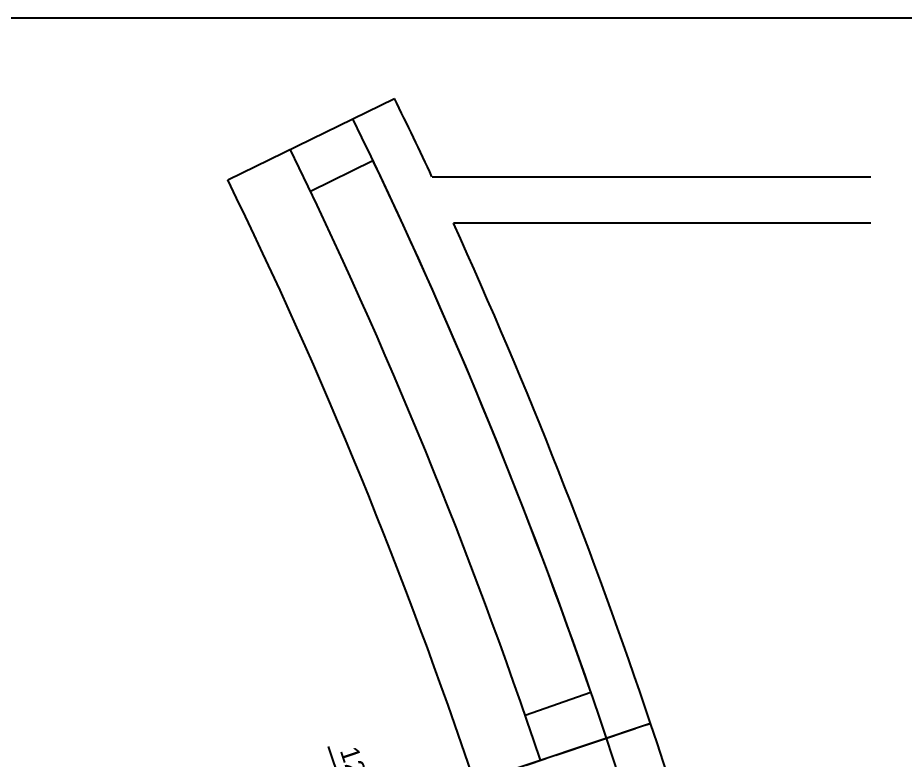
# Model space of a CAD drawing. Header units: inches. Extents: x 19267 to 40087, y 4081 to 15521.
# Drawn here: x 28327 to 30240, y 13922 to 15521 of the extents above; entities that cross this region are included whole.
import ezdxf

# ---------------------------------------------------------------- set-up
doc = ezdxf.new("R2010")
doc.units = ezdxf.units.IN
doc.header["$MEASUREMENT"] = 0
doc.linetypes.add('CENTERLINE', pattern=[30, 12, -1.5, 3, -1.5, 12])
doc.layers.get('DEFPOINTS').update_dxf_attribs({"color": 251})
doc.layers.add('20-TEXT', color=3, linetype='Continuous')
doc.layers.add('NEW_GF', color=7, linetype='Continuous', true_color=0xffffff)
doc.layers.add('vport', color=6, linetype='Continuous', plot=False)
doc.styles.get("Standard").update_dxf_attribs({"font": 'arial.ttf'})
doc.dimstyles.new('20-TEXT', dxfattribs={"dimscale": 20, "dimtxt": 2, "dimasz": 2, "dimexe": 1, "dimexo": 1.5, "dimgap": 1, "dimtad": 1, "dimdec": 0, "dimzin": 0, "dimdsep": 46, "dimtxsty": 'Standard', "dimcen": 0.09, "dimadec": 4, "dimazin": 0, "dimtfac": 1, "dimtdec": 0, "dimtofl": 0, "dimtmove": 0, "dimatfit": 3, "dimfxl": 1, "dimtolj": 1, "dimtzin": 0, "dimarcsym": 0})

# ---------------------------------------------------------------- blocks, each defined once
blk = doc.blocks.new('*D46')
at = {"layer": '20-TEXT', "color": 0, "lineweight": -2, "transparency": 16777216}
for p, q in [((29039.3, 13824.9), (28997, 13951.1)), ((29302.7, 13871), (29033.1, 13780.6)), ((29306.5, 13859.6), (29036.9, 13769.3)), ((29068.6, 13737.7), (29081.3, 13699.8))]:
    blk.add_line(p, q, dxfattribs=at)
at = {"layer": '20-TEXT', "color": 0, "transparency": 16777216}
for points in [[(29045.7, 13827), (29033, 13822.8), (29052, 13787)], [(29074.9, 13739.8), (29062.2, 13735.6), (29055.9, 13775.6)]]:
    blk.add_solid(points, dxfattribs=at)
at = {"layer": 'DEFPOINTS', "color": 0, "transparency": 16777216}
for p in [(29331.2, 13880.5), (29335, 13869.1), (29052, 13787)]:
    blk.add_point(p, dxfattribs=at)
at = {"layer": '20-TEXT', "color": 0, "transparency": 16777216, "insert": (29049.8, 13919.7), "char_height": 40, "attachment_point": 5, "rotation": 288.5229}
blk.add_mtext('\\A1;12', dxfattribs=at)

msp = doc.modelspace()

# ---------------------------------------------------------------- linework, layer by layer
at = {"layer": '20-TEXT', "color": 1, "linetype": 'CENTERLINE', "ltscale": 15}
msp.add_line((26414.7, 12903.4), (29691, 14001.1), dxfattribs=at)
at = {"layer": 'NEW_GF', "color": 4, "linetype": 'Continuous', "ltscale": 100}
for p, q in [((28779.8, 15172), (29139.2, 15347.6)), ((29220.1, 15178.6), (30165.8, 15178.6)), ((30165.8, 15078.6), (29266.2, 15078.6)), ((29691, 14001.1), (29311.7, 13874))]:
    msp.add_line(p, q, dxfattribs=at)
at = {"layer": 'NEW_GF', "color": 2, "linetype": 'Continuous', "ltscale": 100}
for p, q in [((28958.1, 15147.8), (29092.9, 15213.7)), ((29420.8, 14019), (29562.6, 14068))]:
    msp.add_line(p, q, dxfattribs=at)
at = {"layer": 'NEW_GF', "color": 4, "linetype": 'Continuous', "ltscale": 100}
for centre, radius, start, end in [((19169.8, 10476.1), 11096, 25.07494, 26.04246), ((19169.8, 10476.1), 11096, 25.07494, 26.04246), ((19176.6, 10479.1), 10688.6, 18.51899, 26.04375), ((19180.3, 10480.5), 11084.6, 18.51827, 24.5077), ((19180.3, 10480.5), 11084.6, 18.51827, 24.5077)]:
    msp.add_arc(centre, radius, start, end, dxfattribs=at)
at = {"layer": 'NEW_GF', "color": 2, "linetype": 'Continuous', "ltscale": 100}
for centre, radius, start, end in [((19169.9, 10476.1), 10995.9, 18.52286, 26.04247), ((19178.5, 10480), 10836.4, 18.51791, 26.04411), ((19178.5, 10480), 10836.4, 18.51791, 26.04411), ((19169.8, 10476.1), 10996, 19.06616, 25.52139)]:
    msp.add_arc(centre, radius, start, end, dxfattribs=at)
at = {"layer": 'NEW_GF', "color": 1, "linetype": 'Continuous', "ltscale": 100}
for centre, radius, start, end in [((19171.7, 10476.3), 11094.1, 3.91335, 18.52479), ((19169.9, 10476.1), 10995.9, 3.91391, 18.52293)]:
    msp.add_arc(centre, radius, start, end, dxfattribs=at)
at = {"layer": 'vport', "ltscale": 5}
msp.add_lwpolyline([(26414.7, 15521.3), (32975.6, 15521.3), (32975.6, 10040.9), (26414.7, 10040.9)], close=True, dxfattribs=at)

# ---------------------------------------------------------------- dimensions: what is measured, and where the dimension line sits
at = {"layer": '20-TEXT'}
dim = msp.add_aligned_dim(p1=(29335, 13869.1), p2=(29331.2, 13880.5), distance=294.4, dimstyle='20-TEXT', dxfattribs=at)
dim.commit()
dim.dimension.update_dxf_attribs({"geometry": '*D46', "text_midpoint": (29049.8, 13919.7)})

doc.saveas('drawing.dxf')
